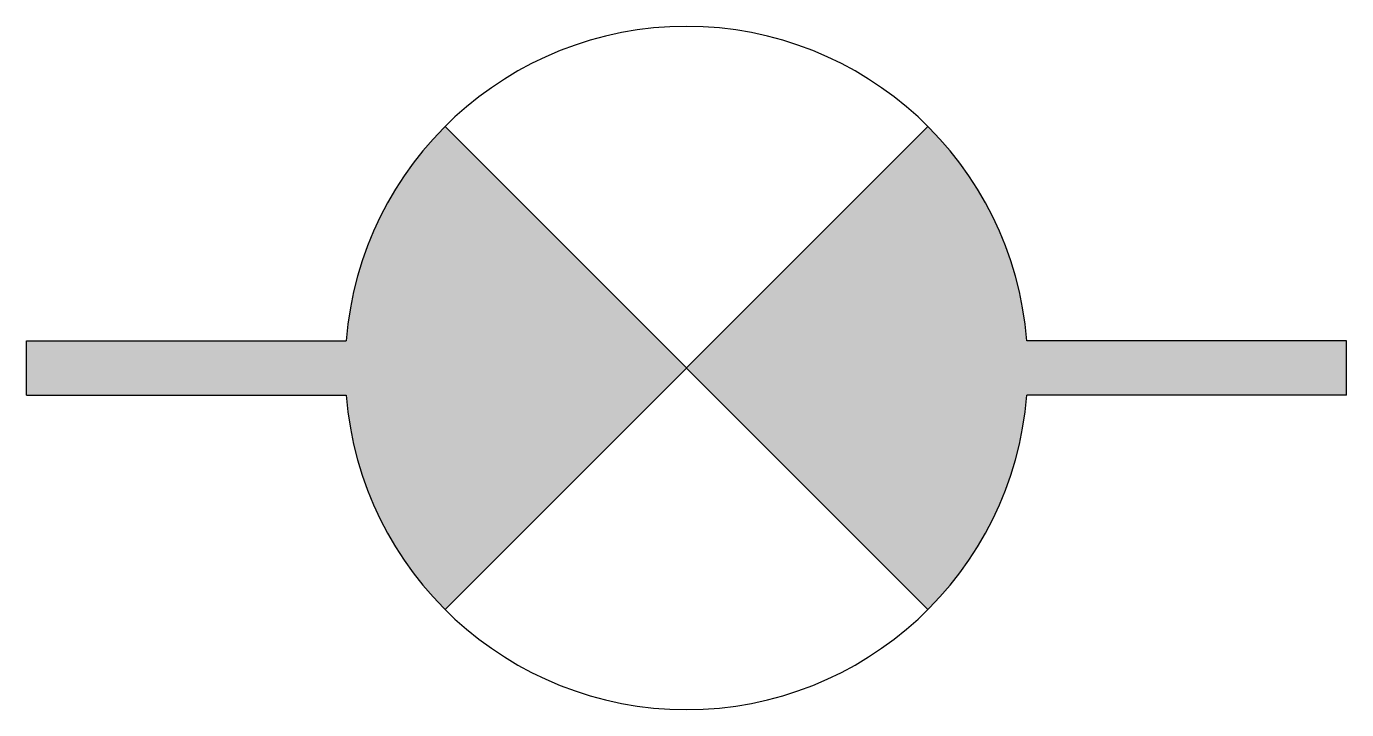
# Model space of a CAD drawing. Header units: millimetres. Extents: x 0 to 290, y -75 to 75.
import ezdxf

# ---------------------------------------------------------------- set-up
doc = ezdxf.new("R2010")
doc.units = ezdxf.units.MM

# ---------------------------------------------------------------- blocks, each defined once
blk = doc.blocks.new('热水上水 PPR 左')
h = blk.add_hatch(color=256)
h.paths.add_polyline_path([(198.03, -53.03, 0.178179), (219.76, -6), (290, -6), (290, 6), (219.76, 6, 0.178179), (198.03, 53.03), (145, 0)])
h.paths.add_polyline_path([(145, 0), (91.97, 53.03, 0.178179), (70.24, 6), (0, 6), (0, -6), (70.24, -6, 0.178179), (91.97, -53.03)])
for p, q in [((198.03, 53.03), (91.97, -53.03)), ((91.97, 53.03), (198.03, -53.03)), ((0, -6), (0, 6)), ((0, 6), (70.24, 6)), ((290, 6), (219.76, 6)), ((290, -6), (290, 6)), ((0, -6), (70.24, -6)), ((290, -6), (219.76, -6))]:
    blk.add_line(p, q)
for start, end in [(4.5886, 175.4114), (184.5886, 355.4114)]:
    blk.add_arc((145, 0), 75, start, end)

msp = doc.modelspace()

# ---------------------------------------------------------------- block references
msp.add_blockref('热水上水 PPR 左', (0, 0))

doc.saveas('drawing.dxf')
